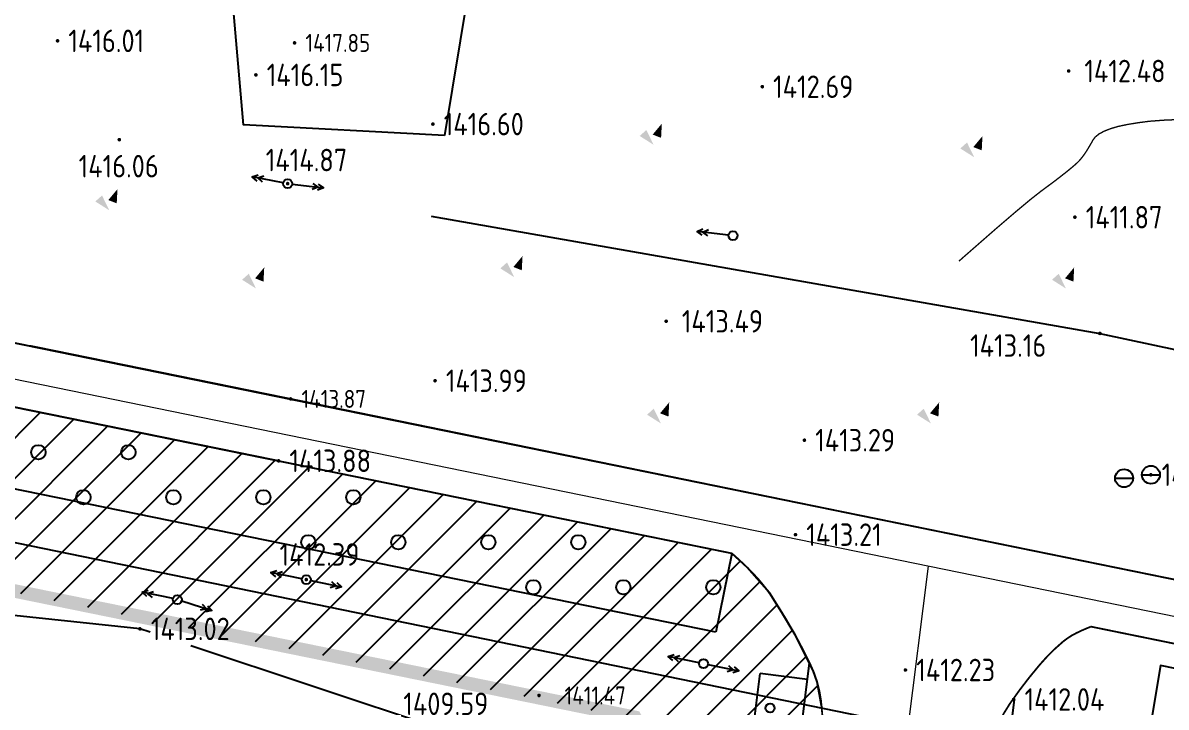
# Model space of a CAD drawing. Extents: x -2226 to 12369489, y -12501589 to 2275.
# Drawn here: x 5664178.4 to 5664305.4, y -6547689.2 to -6547613.2 of the extents above; entities that cross this region are included whole.
import ezdxf
from ezdxf.enums import TextEntityAlignment as Align

# ---------------------------------------------------------------- set-up
doc = ezdxf.new("R2010")
doc.units = 0
doc.header["$LTSCALE"] = 1000
doc.header["$MEASUREMENT"] = 0
for name, pattern in [('ACAD_ISO05W100', [34, 24, -3, 0.5, -3, 0.5, -3]), ('DASHDOT2', [0.5, 0.25, -0.125, 0, -0.125]), ('DIVIDE', [1.25, 0.5, -0.25, 0, -0.25, 0, -0.25])]:
    doc.linetypes.add(name, pattern=pattern)
doc.layers.get('0').update_dxf_attribs({"linetype": 'CONTINUOUS'})
for name, color, linetype in [('DLSS', 4, 'CONTINUOUS'), ('PUB_TEXT', 7, 'CONTINUOUS'), ('周边地形图', 8, 'CONTINUOUS'), ('用地红线', 1, 'DIVIDE')]:
    doc.layers.add(name, color=color, linetype=linetype)
doc.layers.add('道路红线', color=1, linetype='CONTINUOUS', lineweight=0)
doc.styles.get("Standard").update_dxf_attribs({"font": 'GBENOR', "bigfont": 'GBCBIG'})

# ---------------------------------------------------------------- blocks, each defined once
blk = doc.blocks.new('GC200')
at = {"linetype": 'Continuous', "const_width": 0.2, "flags": 128}
blk.add_lwpolyline([(-0.1, 0, 1), (0.1, 0, 1)], format="xyb", close=True, dxfattribs=at)
blk = doc.blocks.new('gc170')
at = {"linetype": 'Continuous'}
blk.add_circle((0, 0), 0.5, dxfattribs=at)
blk = doc.blocks.new('gc013a')
at = {"linetype": 'Continuous'}
blk.add_line((0.5, 0), (4, 0), dxfattribs=at)
at = {"linetype": 'Continuous', "flags": 128}
for points in [[(2.77, 0.35), (3.38, 0), (2.77, -0.35)], [(3.39, 0.35), (4, 0), (3.39, -0.35)]]:
    blk.add_lwpolyline(points, dxfattribs=at)
blk = doc.blocks.new('gc090')
for points in [[(1.07, 1.45, 0, 1, 0), (0.52, 0.05, 1, 1, 0)], [(-1.02, 0.41, 1, 0, 0), (0.15, -0.9, 0, 0, 0)]]:
    blk.add_lwpolyline(points, format="xyseb")
blk = doc.blocks.new('GC042')
blk.add_line((-1, 0), (1, 0))
blk.add_circle((0, 0), 1)
blk = doc.blocks.new('gc122')
blk.add_circle((0, 0), 0.8)

msp = doc.modelspace()

# ---------------------------------------------------------------- hatches: boundary and pattern name
at = {"layer": 'PUB_TEXT'}
h = msp.add_hatch(dxfattribs=at)
h.set_pattern_fill('ANSI31', color=62, scale=2, style=0)
h.set_pattern_definition([(45, (5659762.3015, -6542474.5832), (-2.245064, 2.245064), [])])
h.paths.add_polyline_path([(5663473.99, -6547974.44), (5663811.29, -6548013.16), (5663803.53, -6548018.87), (5663798.4, -6548024.15), (5663793.4, -6548031.23), (5663457.36, -6547992.66), (5663455.09, -6547991.63), (5663453.92, -6547990.57), (5663452.92, -6547988.73), (5663452.74, -6547987.81), (5663493.87, -6547525.21), (5663494.28, -6547522.42), (5663495.13, -6547520.82), (5663496.36, -6547519.38), (5663497.42, -6547518.57), (5663499.28, -6547518), (5663502.79, -6547518.35), (5664257.18, -6547672.12), (5664260.62, -6547675.58), (5664263.78, -6547680.43), (5664265.2, -6547683.16), (5664266.64, -6547686.39), (5664267.08, -6547688.5), (5664267.32, -6547692.27), (5664267.25, -6547694.09), (5664234.43, -6547954.44), (5664230.47, -6547954.27), (5664222.81, -6547955.85), (5664215.94, -6547959.91), (5664213.24, -6547962.58), (5664247.31, -6547692.36), (5664246.5, -6547690.54), (5663512.56, -6547540.76)])

# ---------------------------------------------------------------- linework, layer by layer
at = {"layer": 'DLSS', "linetype": 'Continuous', "const_width": 0.2, "flags": 128}
for points in [[(5664277.59, -6547669.16), (5664032, -6547619.06)], [(5664032, -6547626.23), (5664257.18, -6547672.12)], [(5664352.5, -6547684.44), (5664277.59, -6547669.16)], [(5664297.07, -6547680.26), (5664352.5, -6547691.57)]]:
    msp.add_lwpolyline(points, dxfattribs=at)
at = {"layer": 'DLSS', "linetype": 'Continuous'}
for points in [[(5664257.18, -6547672.12, 0.2, 0.2, -0.020197), (5664259.48, -6547674.3, 0.2, 0.2, -0.046426), (5664261.64, -6547676.97, 0.2, 0.2, -0.017807), (5664263.78, -6547680.43, 0.2, 0.2, -0.016255), (5664265.86, -6547684.38, 0.2, 0.2, -0.081406), (5664267.08, -6547688.5, 0.2, 0.2, -0.054237), (5664267.2, -6547694.94, 0.2, 0.2, 0)], [(5664297.07, -6547680.26, 0.2, 0.2, 0.019969), (5664295.48, -6547680.96, 0.2, 0.2, 0.06238), (5664293.93, -6547681.96, 0.2, 0.2, 0.040855), (5664291.39, -6547684.49, 0.2, 0.2, 0.026592), (5664288.04, -6547688.86, 0.2, 0.2, 0.066247), (5664286.37, -6547692.17, 0.2, 0.2, 0.046113), (5664285.09, -6547697.32, 0.2, 0.2, 0)]]:
    msp.add_lwpolyline(points, format="xyseb", dxfattribs=at)
at = {"layer": '周边地形图', "flags": 128}
for points in [[(5664225.23, -6547625.66), (5664202.89, -6547624.48), (5664201.63, -6547609.98)], [(5664223.74, -6547634.63), (5664265.75, -6547642)], [(5664255.39, -6547680.88), (5664032, -6547635.28)], [(5664265.75, -6547642), (5664298.07, -6547647.67), (5664354.13, -6547659.66)], [(5664179.15, -6547679.21), (5664141.82, -6547675.24), (5664135.7, -6547675.04), (5664123.19, -6547671.55), (5664120.63, -6547665.2), (5664106.31, -6547662.41)], [(5664179.15, -6547671.27), (5664141.31, -6547663.51)], [(5664354.13, -6547707.18), (5664179.15, -6547671.27)], [(5664257.18, -6547672.12), (5664255.39, -6547680.88)], [(5664192.54, -6547680.89), (5664191.4, -6547680.51), (5664179.15, -6547679.21)], [(5664243.54, -6547696.68), (5664224.69, -6547691.57), (5664197.04, -6547682.38)], [(5664264.46, -6547695.06), (5664265.81, -6547684.29)], [(5664257.58, -6547707.41), (5664260.32, -6547685.47)], [(5664265.58, -6547686.13), (5664260.32, -6547685.47)], [(5664354.13, -6547694.66), (5664304.79, -6547684.59), (5664303.77, -6547690.75), (5664305, -6547691)], [(5664286.2, -6547707.41), (5664288.59, -6547688.37)]]:
    msp.add_lwpolyline(points, dxfattribs=at)
at = {"layer": '周边地形图'}
msp.add_lwpolyline([(5664227.82, -6547609.98), (5664225.23, -6547625.66)], dxfattribs=at)
at = {"layer": '周边地形图', "const_width": 0.2, "flags": 128}
for points in [[(5664294.5, -6547618.5, 1), (5664294.7, -6547618.5, 1)], [(5664189, -6547626.14, 1), (5664189.2, -6547626.14, 1)], [(5664207.71, -6547631.02, 1), (5664207.91, -6547631.02, 1)], [(5664249.77, -6547646.32, 1), (5664249.97, -6547646.32, 1)], [(5664224.09, -6547652.93, 1), (5664224.29, -6547652.93, 1)], [(5664265.13, -6547659.54, 1), (5664265.33, -6547659.54, 1)], [(5664206.7, -6547661.83, 1), (5664206.9, -6547661.83, 1)], [(5664264.14, -6547670.04, 1), (5664264.34, -6547670.04, 1)], [(5664209.78, -6547675.03, 1), (5664209.98, -6547675.03, 1)], [(5664191.3, -6547680.51, 1), (5664191.5, -6547680.51, 1)], [(5664276.36, -6547685.08, 1), (5664276.56, -6547685.08, 1)]]:
    msp.add_lwpolyline(points, format="xyb", close=True, dxfattribs=at)
at = {"layer": '周边地形图', "const_width": 0.15}
msp.add_lwpolyline([(5664307.82, -6547623.86), (5664305.3, -6547623.96), (5664303.55, -6547624.09), (5664302.26, -6547624.26), (5664301.11, -6547624.45), (5664300.11, -6547624.66), (5664299.26, -6547624.91), (5664298.55, -6547625.19), (5664297.98, -6547625.49), (5664297.56, -6547625.83), (5664297.29, -6547626.19), (5664297.09, -6547626.55), (5664296.89, -6547626.89), (5664296.7, -6547627.21), (5664296.51, -6547627.51), (5664296.32, -6547627.79), (5664296.13, -6547628.04), (5664295.95, -6547628.27), (5664295.77, -6547628.48), (5664295.55, -6547628.7), (5664295.24, -6547628.98), (5664294.84, -6547629.32), (5664294.36, -6547629.71), (5664293.79, -6547630.16), (5664293.13, -6547630.67), (5664292.38, -6547631.23), (5664291.54, -6547631.85), (5664290.37, -6547632.77), (5664288.62, -6547634.23), (5664286.29, -6547636.23), (5664283.38, -6547638.78), (5664282.4, -6547639.64)], dxfattribs=at)
at = {"layer": '周边地形图', "const_width": 0.2, "flags": 128}
for points in [[(5664032, -6547626.23), (5664179.15, -6547656.2)], [(5664179.15, -6547649.07), (5664146.77, -6547642.45)], [(5664208.15, -6547654.95), (5664179.15, -6547649.04)], [(5664208.15, -6547654.95), (5664208.25, -6547654.97)], [(5664272.67, -6547668.16), (5664208.25, -6547654.97)], [(5664179.15, -6547656.2), (5664206.8, -6547661.83)], [(5664215.91, -6547663.71), (5664257.18, -6547672.12)], [(5664321.55, -6547678.13), (5664277.59, -6547669.16)], [(5664297.07, -6547680.26), (5664354.13, -6547691.9)]]:
    msp.add_lwpolyline(points, dxfattribs=at)
at = {"layer": '周边地形图'}
for points in [[(5664257.18, -6547672.12, 0.2, 0.2, -0.020197), (5664259.48, -6547674.3, 0.2, 0.2, -0.046426), (5664261.64, -6547676.97, 0.2, 0.2, -0.017807), (5664263.78, -6547680.43, 0.2, 0.2, -0.016255), (5664265.86, -6547684.38, 0.2, 0.2, -0.081406), (5664267.08, -6547688.5, 0.2, 0.2, -0.054237), (5664267.2, -6547694.94, 0.2, 0.2, 0)], [(5664297.07, -6547680.26, 0.2, 0.2, 0.019969), (5664295.48, -6547680.96, 0.2, 0.2, 0.06238), (5664293.93, -6547681.96, 0.2, 0.2, 0.040855), (5664291.39, -6547684.49, 0.2, 0.2, 0.026592), (5664288.04, -6547688.86, 0.2, 0.2, 0.066247), (5664286.37, -6547692.17, 0.2, 0.2, 0.046113), (5664285.09, -6547697.32, 0.2, 0.2, 0)]]:
    msp.add_lwpolyline(points, format="xyseb", dxfattribs=at)
at = {"layer": '用地红线', "color": 1, "linetype": 'ACAD_ISO05W100', "ltscale": 0.4}
for p, q in [((5664257.18, -6547672.12), (5663735.16, -6547565.78)), ((5664258.87, -6547673.69), (5664257.18, -6547672.12)), ((5664261.34, -6547676.52), (5664258.87, -6547673.69)), ((5664262.74, -6547678.68), (5664261.34, -6547676.52)), ((5664264.2, -6547681.19), (5664262.74, -6547678.68)), ((5664266.19, -6547685.14), (5664264.2, -6547681.19)), ((5664266.64, -6547686.39), (5664266.19, -6547685.14)), ((5664267.19, -6547689.43), (5664266.64, -6547686.39))]:
    msp.add_line(p, q, dxfattribs=at)
at = {"layer": '用地红线', "color": 1, "linetype": 'DIVIDE', "ltscale": 15, "const_width": 1.5}
msp.add_lwpolyline([(5664246.39, -6547690.34), (5663731.16, -6547585.38), (5663512.56, -6547540.76), (5663473.99, -6547974.44), (5664201.2, -6548057.92), (5664247.28, -6547693.07), (5664247.31, -6547692.63), (5664247.31, -6547692.1), (5664246.62, -6547690.74)], close=True, dxfattribs=at)
at = {"layer": '用地红线', "color": 4, "linetype": 'DIVIDE', "ltscale": 15, "const_width": 1.5}
msp.add_lwpolyline([(5663658.06, -6547570.46), (5664246.39, -6547690.34), (5664247.31, -6547692.1), (5664237, -6547774.46), (5663641.16, -6547706.06), (5663658.06, -6547570.46)], close=True, dxfattribs=at)
at = {"layer": '道路红线', "linetype": 'DASHDOT2', "ltscale": 25}
for p, q in [((5663317.59, -6547476.81), (5664352.5, -6547688.57)), ((5664279, -6547673.53), (5664207.66, -6548238.25))]:
    msp.add_line(p, q, dxfattribs=at)

# ---------------------------------------------------------------- block references
at = {"layer": '周边地形图', "color": 8, "zscale": 0.001}
for name, p in [('GC200', (5664182.24, -6547615.15)), ('GC200', (5664208.58, -6547615.38)), ('GC200', (5664294.6, -6547618.5)), ('GC200', (5664204.28, -6547618.94)), ('GC200', (5664260.55, -6547620.25)), ('GC200', (5664223.95, -6547624.4)), ('gc090', (5664248.32, -6547625.8)), ('gc090', (5664283.95, -6547627.19)), ('gc090', (5664187.83, -6547633.08)), ('gc170', (5664207.81, -6547631.02)), ('GC200', (5664207.81, -6547631.02)), ('GC200', (5664295.29, -6547634.75)), ('gc170', (5664257.29, -6547636.79)), ('gc090', (5664232.84, -6547640.52)), ('gc090', (5664204.14, -6547641.78)), ('gc090', (5664294.14, -6547641.78)), ('GC200', (5664249.87, -6547646.32)), ('GC200', (5664298.07, -6547647.67)), ('GC200', (5664224.19, -6547652.93)), ('GC200', (5664208.15, -6547654.95)), ('gc090', (5664249.14, -6547656.78)), ('gc090', (5664279.14, -6547656.78)), ('gc122', (5664180.11, -6547660.88)), ('gc122', (5664190.11, -6547660.88)), ('GC200', (5664206.8, -6547661.83)), ('GC042', (5664300.76, -6547663.77)), ('GC042', (5664303.73, -6547663.38)), ('GC200', (5664303.73, -6547663.38)), ('gc122', (5664185.11, -6547665.88)), ('gc122', (5664195.11, -6547665.88)), ('gc122', (5664205.11, -6547665.88)), ('gc122', (5664215.11, -6547665.88)), ('gc122', (5664210.11, -6547670.88)), ('gc122', (5664220.11, -6547670.88)), ('gc122', (5664230.11, -6547670.88)), ('gc122', (5664240.11, -6547670.88)), ('GC200', (5664264.24, -6547670.04)), ('gc170', (5664209.88, -6547675.03)), ('gc170', (5664209.88, -6547675.03)), ('gc170', (5664209.88, -6547675.03)), ('GC200', (5664209.88, -6547675.03)), ('gc122', (5664235.11, -6547675.88)), ('gc122', (5664245.11, -6547675.88)), ('gc122', (5664255.11, -6547675.88)), ('gc170', (5664195.56, -6547677.25)), ('gc170', (5664195.56, -6547677.25)), ('gc170', (5664254.02, -6547684.38)), ('GC200', (5664276.46, -6547685.08)), ('GC200', (5664235.74, -6547687.91)), ('GC200', (5664288.49, -6547688.35))]:
    msp.add_blockref(name, p, dxfattribs=at)
for name, p, rotation in [('gc013a', (5664207.81, -6547631.02), 169.24958545593), ('gc013a', (5664207.81, -6547631.02), 353.3451180768988), ('gc013a', (5664257.29, -6547636.79), 173.3451180768988), ('gc013a', (5664209.88, -6547675.03), 168.7747154929445), ('gc013a', (5664209.88, -6547675.03), 348.3678386916816), ('gc013a', (5664195.56, -6547677.25), 168.2686586830619), ('gc013a', (5664195.56, -6547677.25), 342.5118349487503), ('gc013a', (5664254.02, -6547684.38), 168.3678386916816), ('gc013a', (5664254.02, -6547684.38), 348.522632235914), ('gc170', (5664261.42, -6547689.32), 262.8396600987547)]:
    msp.add_blockref(name, p, dxfattribs=dict(at, rotation=rotation))

# ---------------------------------------------------------------- texts
at = {"layer": '周边地形图'}
for s, height, p in [('1416.01', 2.5, (5664183.44, -6547615.15)), ('1417.85', 2, (5664209.78, -6547615.38)), ('1416.15', 2.5, (5664205.48, -6547618.94)), ('1412.69', 2.5, (5664261.75, -6547620.25)), ('1416.60', 2.5, (5664225.15, -6547624.4)), ('1414.87', 2.5, (5664205.37, -6547628.4)), ('1416.06', 2.5, (5664184.58, -6547629.08)), ('1411.87', 2.5, (5664296.49, -6547634.75)), ('1413.16', 2.5, (5664283.64, -6547649.02)), ('1413.99', 2.5, (5664225.39, -6547652.93)), ('1413.87', 2, (5664209.35, -6547654.95)), ('1413.29', 2.5, (5664266.43, -6547659.54)), ('1413.88', 2.5, (5664208, -6547661.83)), ('1412.37', 2.5, (5664304.93, -6547663.38)), ('1413.21', 2.5, (5664265.44, -6547670.04)), ('1412.39', 2.5, (5664206.91, -6547672.24)), ('1413.02', 2.5, (5664192.6, -6547680.51)), ('1413.02', 2.5, (5664192.6, -6547680.51)), ('1412.23', 2.5, (5664277.66, -6547685.08)), ('1409.59', 2.5, (5664220.66, -6547688.84)), ('1412.04', 2.5, (5664289.69, -6547688.35))]:
    msp.add_text(s, height=height, dxfattribs=at).set_placement(p, align=Align.MIDDLE_LEFT)
for s, height, p in [('1412.48', 2.5, (5664300.85, -6547618.5)), ('1413.49', 2.5, (5664256.12, -6547646.32)), ('1411.47', 2, (5664241.99, -6547687.91))]:
    msp.add_text(s, height=height, dxfattribs=at).set_placement(p, align=Align.MIDDLE)

doc.saveas('drawing.dxf')
